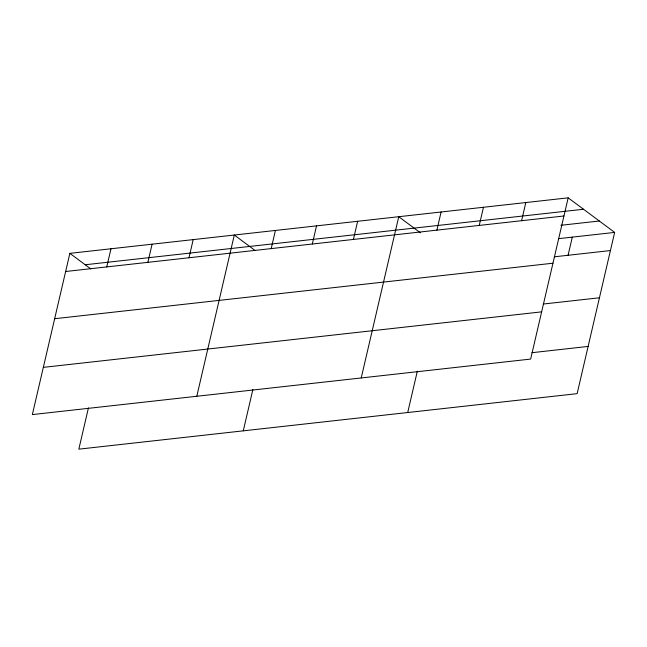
<?xml version="1.0" encoding="UTF-8"?>
<svg xmlns="http://www.w3.org/2000/svg" width="647" height="647" viewBox="0 0 647 647"><rect width="100%" height="100%" fill="white"/><g stroke="black" fill="none" stroke-linecap="round" stroke-linejoin="round"><path stroke-width="0.97" d="M69.868 253.349L32.35 414.59L530.653 359.077L568.171 197.836L69.868 253.349L90.742 268.869M106.755 266.912L110.985 248.772M88.445 407.845L78.829 449.164L577.132 393.651L614.65 232.41L568.171 197.836M147.872 262.334L152.094 244.186M188.981 257.757L193.202 239.608M196.793 396.271L234.311 235.031L255.177 250.551M271.198 248.594L275.42 230.453M243.264 430.845L252.88 389.526M312.307 244.016L316.529 225.868M353.416 239.439L357.637 221.29M361.228 377.953L398.754 216.713L420.413 232.823M436.887 230.138L441.108 211.99M407.707 412.527L417.323 371.208M479.241 225.423L483.463 207.275M521.595 220.7L525.817 202.56M568.074 255.274L572.296 237.134M85.21 264.76L583.513 209.248M65.646 271.497L563.949 215.985M560.9 225.285L599.316 220.999M558.507 238.662L614.65 232.41M554.285 256.81L610.428 250.559M54.663 318.712L552.959 263.208M543.294 304.033L599.437 297.782M43.341 367.367L541.636 311.862M531.971 352.688L588.115 346.428"/></g></svg>
